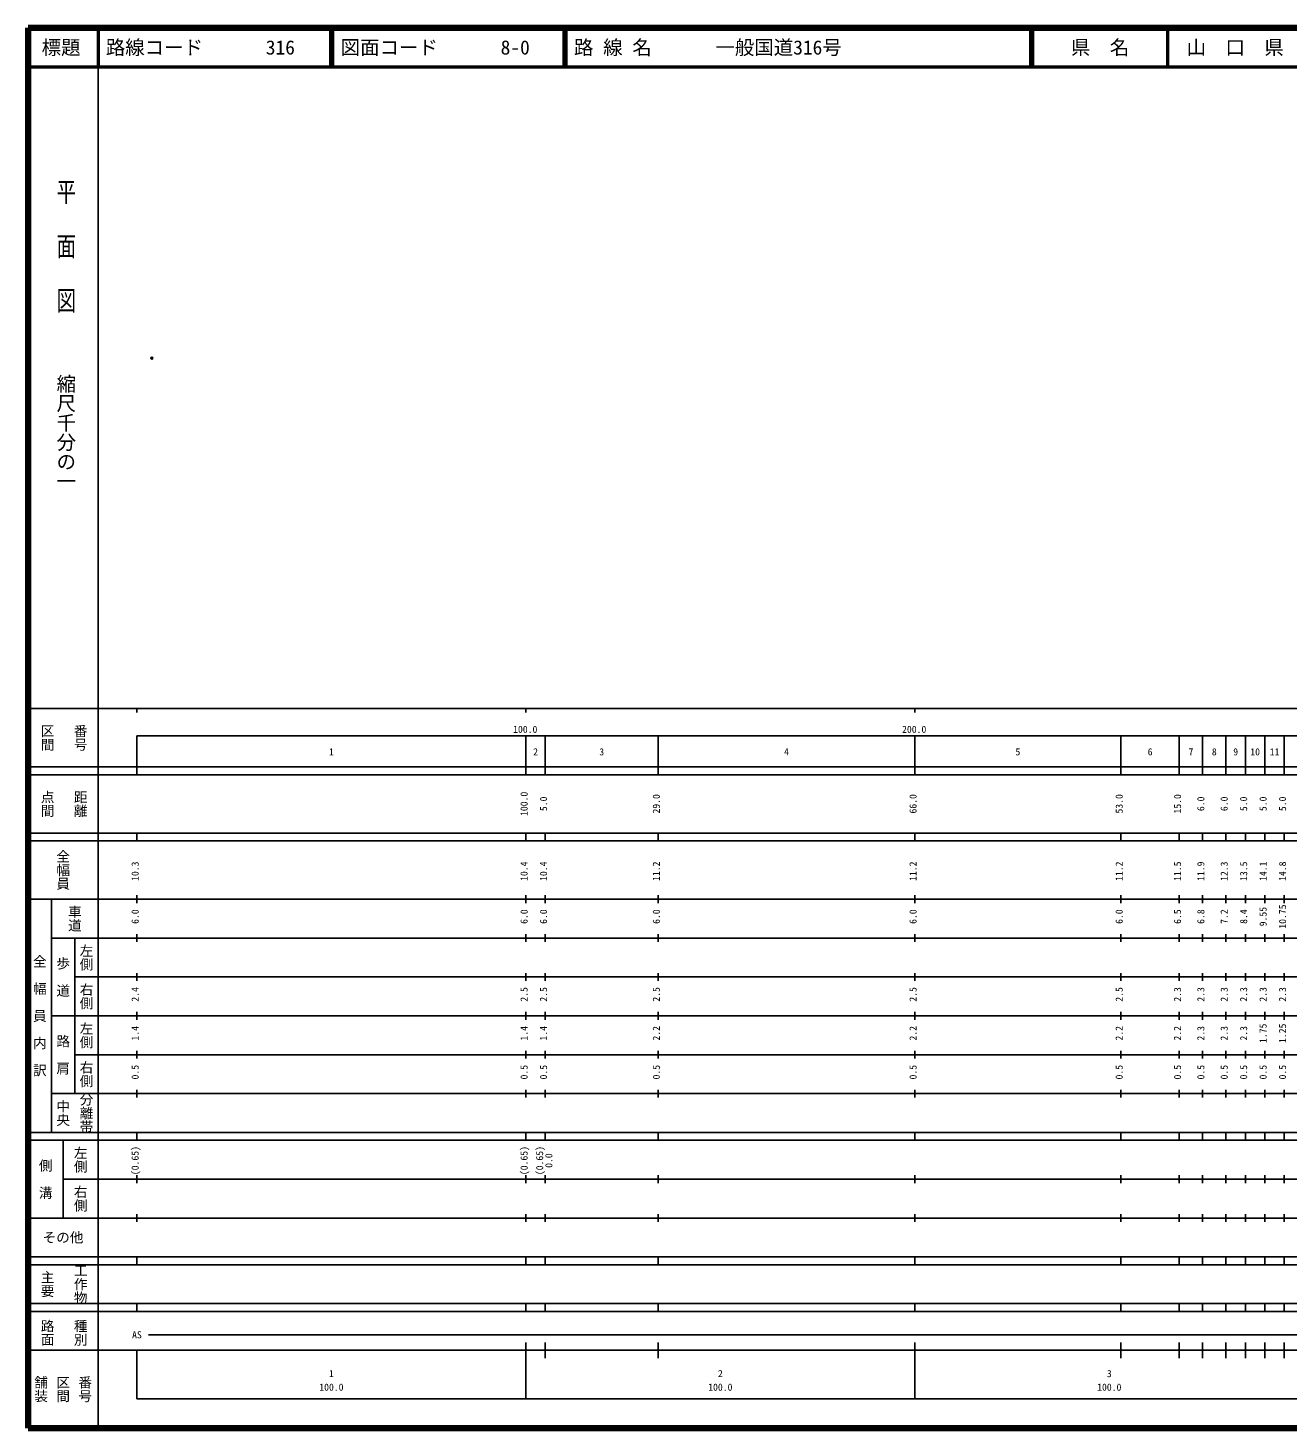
# Model space of a CAD drawing. Units: millimetres on the paper. Extents: x 40 to 680, y 20 to 380.
# Drawn here: x 40 to 363.9, y 20 to 380 of the extents above; entities that cross this region are included whole.
import ezdxf
from ezdxf.enums import TextEntityAlignment as Align

# ---------------------------------------------------------------- set-up
doc = ezdxf.new("R2010")
doc.units = ezdxf.units.MM
doc.header["$PDMODE"] = 32
doc.header["$PDSIZE"] = 0.5
doc.layers.add('M-OTRS', color=6, linetype='Continuous')
doc.layers.add('M-TTL-TXT', color=7, linetype='Continuous')
for name, color, linetype, lineweight in [('M-TTL', 2, 'Continuous', 140), ('M-TTL-BAND', 7, 'Continuous', 25), ('M-TTL-LINE', 7, 'Continuous', 50)]:
    doc.layers.add(name, color=color, linetype=linetype, lineweight=lineweight)
doc.styles.add('@ＭＳ ゴシック', font='')
doc.styles.add('ＭＳ ゴシック', font='')
doc.styles.get('@ＭＳ ゴシック').set_extended_font_data('@MS Gothic')
doc.styles.get('ＭＳ ゴシック').set_extended_font_data('MS Gothic')

msp = doc.modelspace()

# ---------------------------------------------------------------- linework, layer by layer
at = {"layer": 'M-OTRS'}
msp.add_point((71.854, 295.132), dxfattribs=at)
at = {"layer": 'M-TTL'}
for p, q in [((40, 380), (40, 20)), ((680, 380), (40, 380)), ((40, 20), (680, 20))]:
    msp.add_line(p, q, dxfattribs=at)
at = {"layer": 'M-TTL-BAND'}
for p, q in [((58, 370), (58, 20)), ((40, 205), (579, 205)), ((68, 205), (68, 204)), ((168, 205), (168, 204)), ((268, 205), (268, 204)), ((68, 198), (579, 198)), ((68, 198), (68, 188)), ((168, 188), (168, 198)), ((173, 188), (173, 198)), ((202, 188), (202, 198)), ((268, 188), (268, 198)), ((321, 188), (321, 198)), ((336, 188), (336, 198)), ((342, 188), (342, 198)), ((348, 188), (348, 198)), ((353, 188), (353, 198)), ((358, 188), (358, 198)), ((363, 188), (363, 198)), ((40, 190), (579, 190)), ((40, 188), (579, 188)), ((40, 173), (579, 173)), ((68, 171), (68, 173)), ((168, 171), (168, 173)), ((173, 171), (173, 173)), ((202, 171), (202, 173)), ((268, 171), (268, 173)), ((321, 171), (321, 173)), ((336, 171), (336, 173)), ((342, 171), (342, 173)), ((348, 171), (348, 173)), ((353, 171), (353, 173)), ((358, 171), (358, 173)), ((363, 171), (363, 173)), ((40, 171), (579, 171)), ((40, 156), (579, 156)), ((46, 96), (46, 156)), ((68, 155), (68, 157)), ((168, 155), (168, 157)), ((173, 155), (173, 157)), ((202, 155), (202, 157)), ((268, 155), (268, 157)), ((321, 155), (321, 157)), ((336, 155), (336, 157)), ((342, 155), (342, 157)), ((348, 155), (348, 157)), ((353, 155), (353, 157)), ((358, 155), (358, 157)), ((363, 155), (363, 157)), ((46, 146), (579, 146)), ((52, 146), (52, 106)), ((68, 145), (68, 147)), ((168, 145), (168, 147)), ((173, 145), (173, 147)), ((202, 145), (202, 147)), ((268, 145), (268, 147)), ((321, 145), (321, 147)), ((336, 145), (336, 147)), ((342, 145), (342, 147)), ((348, 145), (348, 147)), ((353, 145), (353, 147)), ((358, 145), (358, 147)), ((363, 145), (363, 147)), ((68, 135), (68, 137)), ((168, 135), (168, 137)), ((173, 135), (173, 137)), ((202, 135), (202, 137)), ((268, 135), (268, 137)), ((321, 135), (321, 137)), ((336, 135), (336, 137)), ((342, 135), (342, 137)), ((348, 135), (348, 137)), ((353, 135), (353, 137)), ((358, 135), (358, 137)), ((363, 135), (363, 137)), ((52, 136), (579, 136)), ((46, 126), (579, 126)), ((68, 125), (68, 127)), ((168, 125), (168, 127)), ((173, 125), (173, 127)), ((202, 125), (202, 127)), ((268, 125), (268, 127)), ((321, 125), (321, 127)), ((336, 125), (336, 127)), ((342, 125), (342, 127)), ((348, 125), (348, 127)), ((353, 125), (353, 127)), ((358, 125), (358, 127)), ((363, 125), (363, 127)), ((52, 116), (579, 116)), ((68, 115), (68, 117)), ((168, 115), (168, 117)), ((173, 115), (173, 117)), ((202, 115), (202, 117)), ((268, 115), (268, 117)), ((321, 115), (321, 117)), ((336, 115), (336, 117)), ((342, 115), (342, 117)), ((348, 115), (348, 117)), ((353, 115), (353, 117)), ((358, 115), (358, 117)), ((363, 115), (363, 117)), ((46, 106), (579, 106)), ((68, 105), (68, 107)), ((168, 105), (168, 107)), ((173, 105), (173, 107)), ((202, 105), (202, 107)), ((268, 105), (268, 107)), ((321, 105), (321, 107)), ((336, 105), (336, 107)), ((342, 105), (342, 107)), ((348, 105), (348, 107)), ((353, 105), (353, 107)), ((358, 105), (358, 107)), ((363, 105), (363, 107)), ((40, 96), (579, 96)), ((40, 94), (579, 94)), ((49, 94), (49, 74)), ((68, 94), (68, 96)), ((168, 94), (168, 96)), ((173, 94), (173, 96)), ((202, 94), (202, 96)), ((268, 94), (268, 96)), ((321, 94), (321, 96)), ((336, 94), (336, 96)), ((342, 94), (342, 96)), ((348, 94), (348, 96)), ((353, 94), (353, 96)), ((358, 94), (358, 96)), ((363, 94), (363, 96)), ((49, 84), (579, 84)), ((68, 83), (68, 85)), ((168, 83), (168, 85)), ((173, 83), (173, 85)), ((202, 83), (202, 85)), ((268, 83), (268, 85)), ((321, 83), (321, 85)), ((336, 83), (336, 85)), ((342, 83), (342, 85)), ((348, 83), (348, 85)), ((353, 83), (353, 85)), ((358, 83), (358, 85)), ((363, 83), (363, 85)), ((40, 74), (579, 74)), ((68, 73), (68, 75)), ((168, 73), (168, 75)), ((173, 73), (173, 75)), ((202, 73), (202, 75)), ((268, 73), (268, 75)), ((321, 73), (321, 75)), ((336, 73), (336, 75)), ((342, 73), (342, 75)), ((348, 73), (348, 75)), ((353, 73), (353, 75)), ((358, 73), (358, 75)), ((363, 73), (363, 75)), ((40, 64), (579, 64)), ((40, 62), (579, 62)), ((68, 62), (68, 64)), ((168, 62), (168, 64)), ((173, 62), (173, 64)), ((202, 62), (202, 64)), ((268, 62), (268, 64)), ((321, 62), (321, 64)), ((336, 62), (336, 64)), ((342, 62), (342, 64)), ((348, 62), (348, 64)), ((353, 62), (353, 64)), ((358, 62), (358, 64)), ((363, 62), (363, 64)), ((40, 52), (579, 52)), ((68, 50), (68, 52)), ((168, 50), (168, 52)), ((173, 50), (173, 52)), ((202, 50), (202, 52)), ((268, 50), (268, 52)), ((321, 50), (321, 52)), ((336, 50), (336, 52)), ((342, 50), (342, 52)), ((348, 50), (348, 52)), ((353, 50), (353, 52)), ((358, 50), (358, 52)), ((363, 50), (363, 52)), ((40, 50), (579, 50)), ((71, 44), (565, 44)), ((40, 40), (579, 40)), ((68, 40), (68, 27.5)), ((168, 27.5), (168, 42)), ((173, 38), (173, 42)), ((202, 38), (202, 42)), ((268, 27.5), (268, 42)), ((321, 38), (321, 42)), ((336, 38), (336, 42)), ((342, 38), (342, 42)), ((348, 38), (348, 42)), ((353, 38), (353, 42)), ((358, 38), (358, 42)), ((363, 38), (363, 42)), ((68, 27.5), (579, 27.5))]:
    msp.add_line(p, q, dxfattribs=at)
at = {"layer": 'M-TTL-LINE'}
for p, q in [((58, 380), (58, 370)), ((117.75, 380), (117.75, 370)), ((118.25, 380), (118.25, 370)), ((177.75, 380), (177.75, 370)), ((178.25, 380), (178.25, 370)), ((297.75, 380), (297.75, 370)), ((298.25, 380), (298.25, 370)), ((333, 380), (333, 370)), ((40, 370), (680, 370))]:
    msp.add_line(p, q, dxfattribs=at)

# ---------------------------------------------------------------- texts
at = {"layer": 'M-TTL-BAND', "style": '@ＭＳ ゴシック', "width": 1.4}
msp.add_text('平  面  図', height=3.666, rotation=270, dxfattribs=at).set_placement((49.777, 306.475), align=Align.MIDDLE_RIGHT)
at = {"layer": 'M-TTL-BAND', "style": '@ＭＳ ゴシック'}
msp.add_text('縮尺千分の一', height=3.666, rotation=270, dxfattribs=at).set_placement((49.777, 261.03), align=Align.MIDDLE_RIGHT)
for s, p in [('区間', (45, 197.5)), ('番号', (53.5, 197.5)), ('点間', (45, 180.5)), ('距離', (53.5, 180.5)), ('全幅員', (49, 163.5)), ('車道', (52, 151)), ('左側', (55, 141)), ('全\u3000幅\u3000員\u3000内\u3000訳', (43, 126)), ('歩\u3000道', (49, 136)), ('右側', (55, 131)), ('左側', (55, 121)), ('路\u3000肩', (49, 116)), ('右側', (55, 111)), ('分離帯', (55, 101)), ('中央', (49, 101)), ('左側', (53.5, 89)), ('側\u3000溝', (44.5, 84)), ('右側', (53.5, 79)), ('工作物', (53.5, 57)), ('主要', (45, 57)), ('路面', (45, 44.5)), ('種別', (53.5, 44.5)), ('舗装', (43.333, 30)), ('区間', (49, 30)), ('番号', (54.667, 30))]:
    msp.add_text(s, height=2.566, rotation=270, dxfattribs=at).set_placement(p, align=Align.MIDDLE_CENTER)
at = {"layer": 'M-TTL-BAND', "style": 'ＭＳ ゴシック'}
for s, p in [('100.0', (167.844, 198.195)), ('200.0', (267.844, 198.195)), ('1', (118, 192.405)), ('2', (170.5, 192.405)), ('3', (187.5, 192.405)), ('4', (235, 192.405)), ('5', (294.5, 192.405)), ('6', (328.5, 192.405)), ('7', (339, 192.405)), ('8', (345, 192.405)), ('9', (350.5, 192.405)), ('10', (355.5, 192.405)), ('11', (360.5, 192.405)), ('AS', (68, 42.5)), ('1', (118, 32.523)), ('2', (218, 32.523)), ('3', (318, 32.523)), ('100.0', (118, 29.033)), ('100.0', (218, 29.033)), ('100.0', (318, 29.033))]:
    msp.add_text(s, height=1.833, dxfattribs=at).set_placement(p, align=Align.BOTTOM_CENTER)
for s, p in [('100.0', (169, 180.5)), ('5.0', (174, 180.5)), ('29.0', (203, 180.5)), ('66.0', (269, 180.5)), ('53.0', (322, 180.5)), ('15.0', (337, 180.5)), ('6.0', (343, 180.5)), ('6.0', (349, 180.5)), ('5.0', (354, 180.5)), ('5.0', (359, 180.5)), ('5.0', (364, 180.5)), ('10.3', (69, 163.174)), ('10.4', (169, 163.174)), ('10.4', (174, 163.174)), ('11.2', (203, 163.174)), ('11.2', (269, 163.174)), ('11.2', (322, 163.174)), ('11.5', (337, 163.174)), ('11.9', (343, 163.174)), ('12.3', (349, 163.174)), ('13.5', (354, 163.174)), ('14.1', (359, 163.174)), ('14.8', (364, 163.174)), ('6.0', (69, 151.5)), ('6.0', (169, 151.5)), ('6.0', (174, 151.5)), ('6.0', (203, 151.5)), ('6.0', (269, 151.5)), ('6.0', (322, 151.5)), ('6.5', (337, 151.5)), ('6.8', (343, 151.5)), ('7.2', (349, 151.5)), ('8.4', (354, 151.5)), ('9.55', (359, 151.5)), ('10.75', (364, 151.5)), ('2.4', (69, 131.5)), ('2.5', (169, 131.5)), ('2.5', (174, 131.5)), ('2.5', (203, 131.5)), ('2.5', (269, 131.5)), ('2.5', (322, 131.5)), ('2.3', (337, 131.5)), ('2.3', (343, 131.5)), ('2.3', (349, 131.5)), ('2.3', (354, 131.5)), ('2.3', (359, 131.5)), ('2.3', (364, 131.5)), ('1.4', (69, 121.5)), ('1.4', (169, 121.5)), ('1.4', (174, 121.5)), ('2.2', (203, 121.5)), ('2.2', (269, 121.5)), ('2.2', (322, 121.5)), ('2.2', (337, 121.5)), ('2.3', (343, 121.5)), ('2.3', (349, 121.5)), ('2.3', (354, 121.5)), ('1.75', (359, 121.5)), ('1.25', (364, 121.5)), ('0.5', (69, 111.5)), ('0.5', (169, 111.5)), ('0.5', (174, 111.5)), ('0.5', (203, 111.5)), ('0.5', (269, 111.5)), ('0.5', (322, 111.5)), ('0.5', (337, 111.5)), ('0.5', (343, 111.5)), ('0.5', (349, 111.5)), ('0.5', (354, 111.5)), ('0.5', (359, 111.5)), ('0.5', (364, 111.5)), ('(0.65)', (69, 88.764)), ('(0.65)', (169, 88.764)), ('(0.65)', (173, 88.764)), ('0.0', (175.37, 88.764))]:
    msp.add_text(s, height=1.833, rotation=90, dxfattribs=at).set_placement(p, align=Align.BOTTOM_CENTER)
msp.add_text('その他', height=2.566, dxfattribs=at).set_placement((49, 69), align=Align.MIDDLE_CENTER)
at = {"layer": 'M-TTL-TXT', "style": 'ＭＳ ゴシック'}
for s, p in [('標題', (48.5, 375)), ('県\u3000名', (315.625, 375)), ('山\u3000口\u3000県', (350.375, 375))]:
    msp.add_text(s, height=3.666, dxfattribs=at).set_placement(p, align=Align.MIDDLE_CENTER)
for s, p in [('路線コード', (60, 375)), ('316', (101.142, 375)), ('図面コード', (120.38, 375)), ('8-0', (161.521, 375)), ('路 線 名', (180.38, 375)), ('一般国道316号', (216.734, 375))]:
    msp.add_text(s, height=3.666, dxfattribs=at).set_placement(p, align=Align.MIDDLE_LEFT)

doc.saveas('drawing.dxf')
